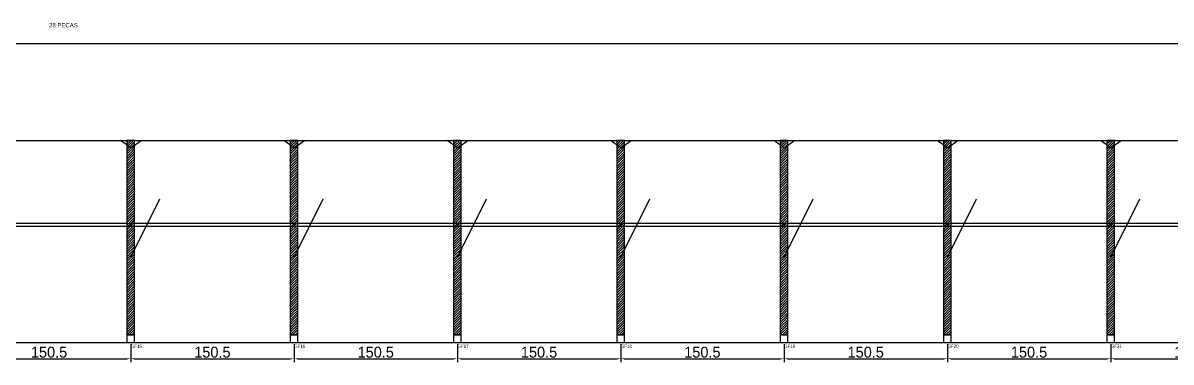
# Model space of a CAD drawing. Header units: metres. Extents: x -30 to 4152, y -25 to 308.
# Drawn here: x 2037 to 3095, y -25 to 287 of the extents above; entities that cross this region are included whole.
import ezdxf

# ---------------------------------------------------------------- set-up
doc = ezdxf.new("R2010")
doc.units = ezdxf.units.M
for name, color, linetype in [('BARRA_ANCORAGEM', 1, 'Continuous'), ('COTA', 241, 'Continuous'), ('GARFOS OK', 3, 'Continuous'), ('NOME DA VIGA', 6, 'Continuous'), ('SARR_7x7', 40, 'Continuous'), ('TIRAS REESCORAMENTO', 252, 'Continuous'), ('VIGAS', 3, 'Continuous')]:
    doc.layers.add(name, color=color, linetype=linetype)
doc.dimstyles.new('EZ DXF', dxfattribs={"dimtxt": 10, "dimasz": 3.5, "dimexe": 3, "dimexo": 1.5, "dimgap": 1, "dimtad": 1, "dimdec": 1, "dimdsep": 46, "dimcen": 2.5, "dimazin": 3, "dimtfac": 1, "dimtmove": 0, "dimatfit": 3})

msp = doc.modelspace()

# ---------------------------------------------------------------- hatches: boundary and pattern name
at = {"layer": 'COTA'}
h = msp.add_hatch(dxfattribs=at)
h.set_pattern_fill('ANSI31', scale=0.5)
h.paths.add_polyline_path([(2132.88, 0), (2139.88, 0), (2139.88, 179), (2132.88, 179)])
h = msp.add_hatch(dxfattribs=at)
h.set_pattern_fill('ANSI31', scale=0.5)
h.paths.add_polyline_path([(2283.34, 0), (2290.34, 0), (2290.34, 179), (2283.34, 179)])
h = msp.add_hatch(dxfattribs=at)
h.set_pattern_fill('ANSI31', scale=0.5)
h.paths.add_polyline_path([(2433.8, 0), (2440.8, 0), (2440.8, 179), (2433.8, 179)])
h = msp.add_hatch(dxfattribs=at)
h.set_pattern_fill('ANSI31', scale=0.5)
h.paths.add_polyline_path([(2584.25, 0), (2591.25, 0), (2591.25, 179), (2584.25, 179)])
h = msp.add_hatch(dxfattribs=at)
h.set_pattern_fill('ANSI31', scale=0.5)
h.paths.add_polyline_path([(2734.71, 0), (2741.71, 0), (2741.71, 179), (2734.71, 179)])
h = msp.add_hatch(dxfattribs=at)
h.set_pattern_fill('ANSI31', scale=0.5)
h.paths.add_polyline_path([(2885.16, 0), (2892.16, 0), (2892.16, 179), (2885.16, 179)])
h = msp.add_hatch(dxfattribs=at)
h.set_pattern_fill('ANSI31', scale=0.5)
h.paths.add_polyline_path([(3035.62, 0), (3042.62, 0), (3042.62, 179), (3035.62, 179)])

# ---------------------------------------------------------------- linework, layer by layer
at = {"layer": 'BARRA_ANCORAGEM'}
for p, q in [((2136.38, 71.6), (2163.23, 125.3)), ((2286.84, 71.6), (2313.69, 125.3)), ((2437.3, 71.6), (2464.15, 125.3)), ((2587.75, 71.6), (2614.6, 125.3)), ((2738.21, 71.6), (2765.06, 125.3)), ((2888.66, 71.6), (2915.51, 125.3)), ((3039.12, 71.6), (3065.97, 125.3))]:
    msp.add_line(p, q, dxfattribs=at)
at = {"layer": 'GARFOS OK'}
for p, q in [((2136.38, 172), (2126.88, 179)), ((2126.88, 179), (2145.88, 179)), ((2136.38, 172), (2145.88, 179)), ((2286.84, 172), (2277.34, 179)), ((2277.34, 179), (2296.34, 179)), ((2286.84, 172), (2296.34, 179)), ((2437.3, 172), (2427.8, 179)), ((2427.8, 179), (2446.8, 179)), ((2437.3, 172), (2446.8, 179)), ((2587.75, 172), (2578.25, 179)), ((2578.25, 179), (2597.25, 179)), ((2587.75, 172), (2597.25, 179)), ((2738.21, 172), (2728.71, 179)), ((2728.71, 179), (2747.71, 179)), ((2738.21, 172), (2747.71, 179)), ((2888.66, 172), (2879.16, 179)), ((2879.16, 179), (2898.16, 179)), ((2888.66, 172), (2898.16, 179)), ((3039.12, 172), (3029.62, 179)), ((3029.62, 179), (3048.62, 179)), ((3039.12, 172), (3048.62, 179))]:
    msp.add_line(p, q, dxfattribs=at)
at = {"layer": 'GARFOS OK', "linetype": 'CONTINUOUS'}
msp.add_line((-30, -7), (4152.31, -7), dxfattribs=at)
at = {"layer": 'GARFOS OK'}
for points in [[(2132.88, 0), (2139.88, 0), (2139.88, 179), (2132.88, 179), (2132.88, 0)], [(2283.34, 0), (2290.34, 0), (2290.34, 179), (2283.34, 179), (2283.34, 0)], [(2433.8, 0), (2440.8, 0), (2440.8, 179), (2433.8, 179), (2433.8, 0)], [(2584.25, 0), (2591.25, 0), (2591.25, 179), (2584.25, 179), (2584.25, 0)], [(2734.71, 0), (2741.71, 0), (2741.71, 179), (2734.71, 179), (2734.71, 0)], [(2885.16, 0), (2892.16, 0), (2892.16, 179), (2885.16, 179), (2885.16, 0)], [(3035.62, 0), (3042.62, 0), (3042.62, 179), (3035.62, 179), (3035.62, 0)]]:
    msp.add_lwpolyline(points, dxfattribs=at)
at = {"layer": 'SARR_7x7'}
for points in [[(2132.88, -7), (2139.88, -7), (2139.88, 0), (2132.88, 0), (2132.88, -7)], [(2283.34, -7), (2290.34, -7), (2290.34, 0), (2283.34, 0), (2283.34, -7)], [(2433.8, -7), (2440.8, -7), (2440.8, 0), (2433.8, 0), (2433.8, -7)], [(2584.25, -7), (2591.25, -7), (2591.25, 0), (2584.25, 0), (2584.25, -7)], [(2734.71, -7), (2741.71, -7), (2741.71, 0), (2734.71, 0), (2734.71, -7)], [(2885.16, -7), (2892.16, -7), (2892.16, 0), (2885.16, 0), (2885.16, -7)], [(3035.62, -7), (3042.62, -7), (3042.62, 0), (3035.62, 0), (3035.62, -7)]]:
    msp.add_lwpolyline(points, dxfattribs=at)
at = {"layer": 'TIRAS REESCORAMENTO'}
for points in [[(1985.93, 100), (2136.38, 100), (2136.38, 102.5), (1985.93, 102.5), (1985.93, 100)], [(2136.38, 100), (2286.84, 100), (2286.84, 102.5), (2136.38, 102.5), (2136.38, 100)], [(2286.84, 100), (2437.3, 100), (2437.3, 102.5), (2286.84, 102.5), (2286.84, 100)], [(2437.3, 100), (2587.75, 100), (2587.75, 102.5), (2437.3, 102.5), (2437.3, 100)], [(2587.75, 100), (2738.21, 100), (2738.21, 102.5), (2587.75, 102.5), (2587.75, 100)], [(2738.21, 100), (2888.66, 100), (2888.66, 102.5), (2738.21, 102.5), (2738.21, 100)], [(2888.66, 100), (3039.12, 100), (3039.12, 102.5), (2888.66, 102.5), (2888.66, 100)], [(3039.12, 100), (3189.57, 100), (3189.57, 102.5), (3039.12, 102.5), (3039.12, 100)]]:
    msp.add_lwpolyline(points, dxfattribs=at)
at = {"layer": 'VIGAS'}
msp.add_lwpolyline([(0, 179), (4122.31, 179), (4122.31, 268), (0, 268), (0, 179)], dxfattribs=at)

# ---------------------------------------------------------------- texts
at = {"layer": 'NOME DA VIGA'}
for s, height, p in [('28 PECAS', 4, (2061.16, 283)), ('GF15', 3, (2136.38, -12)), ('GF16', 3, (2286.84, -12)), ('GF17', 3, (2437.3, -12)), ('GF18', 3, (2587.75, -12)), ('GF19', 3, (2738.21, -12)), ('GF20', 3, (2888.66, -12)), ('GF21', 3, (3039.12, -12))]:
    msp.add_text(s, height=height, dxfattribs=at).set_placement(p)

# ---------------------------------------------------------------- dimensions: what is measured, and where the dimension line sits
at = {"layer": 'COTA'}
for base, p1, p2 in [((1985.9272, -22), (1985.9272, -7), (2136.3832, -7)), ((2136.38, -22), (2136.38, -7), (2286.84, -7)), ((2286.84, -22), (2286.84, -7), (2437.3, -7)), ((2437.2951, -22), (2437.2951, -7), (2587.751, -7)), ((2587.75, -22), (2587.75, -7), (2738.21, -7)), ((2738.207, -22), (2738.207, -7), (2888.6629, -7)), ((2888.66, -22), (2888.66, -7), (3039.12, -7)), ((3039.1188, -22), (3039.1188, -7), (3189.5748, -7))]:
    msp.add_linear_dim(base=base, p1=p1, p2=p2, dimstyle='EZ DXF', dxfattribs=at).render()

doc.saveas('drawing.dxf')
